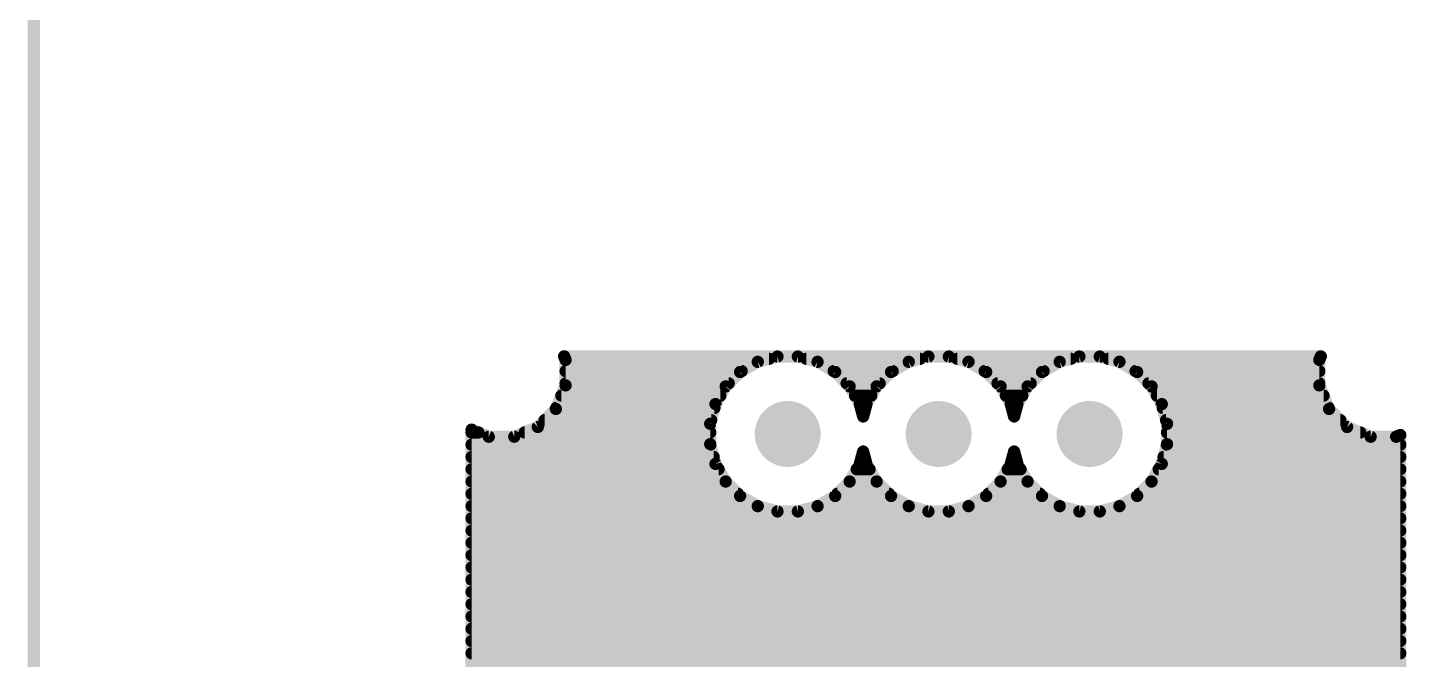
# Model space of a CAD drawing. Extents: x 0 to 141, y 0 to 150.
# Drawn here: x 0.3 to 45.97, y 54.25 to 75.18 of the extents above; entities that cross this region are included whole.
import ezdxf

# ---------------------------------------------------------------- set-up
doc = ezdxf.new("R2010")
doc.units = 0
for name, color, linetype in [('16', 175, 'CONTINUOUS'), ('17', 82, 'CONTINUOUS'), ('47', 253, 'CONTINUOUS')]:
    doc.layers.add(name, color=color, linetype=linetype)

# ---------------------------------------------------------------- blocks, each defined once
blk = doc.blocks.new('ROUNDP')
at = {"const_width": 0.5}
blk.add_lwpolyline([(0, -0.25, 1), (0, 0.25, 1), (0, -0.25)], format="xyb", dxfattribs=at)

msp = doc.modelspace()

# ---------------------------------------------------------------- linework, layer by layer
at = {"layer": '16', "const_width": 0.4064}
for points in [[(18.1252, 64.1763), (18.077, 64.2928)], [(18.077, 64.2928), (43.137, 64.2928)], [(18.1108, 64.2112), (24.8579, 64.2112)], [(25.1423, 64.2874), (24.4898, 64.1126)], [(25.8177, 64.2874), (25.1423, 64.2874)], [(26.4702, 64.1126), (25.8177, 64.2874)], [(26.1021, 64.2112), (29.8579, 64.2112)], [(30.1423, 64.2874), (29.4898, 64.1126)], [(30.8177, 64.2874), (30.1423, 64.2874)], [(31.4702, 64.1126), (30.8177, 64.2874)], [(31.1021, 64.2112), (34.8579, 64.2112)], [(35.1423, 64.2874), (34.4898, 64.1126)], [(35.8177, 64.2874), (35.1423, 64.2874)], [(36.4702, 64.1126), (35.8177, 64.2874)], [(36.1021, 64.2112), (43.1032, 64.2112)], [(43.137, 64.2928), (43.0888, 64.1763)], [(18.1252, 63.3317), (18.1252, 64.1763)], [(18.1252, 63.8048), (23.9567, 63.8048)], [(23.9048, 63.7748), (23.4272, 63.2972)], [(24.4898, 64.1126), (23.9048, 63.7748)], [(27.0552, 63.7748), (26.4702, 64.1126)], [(27.0033, 63.8048), (28.9567, 63.8048)], [(27.5328, 63.2972), (27.0552, 63.7748)], [(28.9048, 63.7748), (28.4272, 63.2972)], [(29.4898, 64.1126), (28.9048, 63.7748)], [(32.0552, 63.7748), (31.4702, 64.1126)], [(32.0033, 63.8048), (33.9567, 63.8048)], [(32.5328, 63.2972), (32.0552, 63.7748)], [(33.9048, 63.7748), (33.4272, 63.2972)], [(34.4898, 64.1126), (33.9048, 63.7748)], [(37.0552, 63.7748), (36.4702, 64.1126)], [(37.0033, 63.8048), (43.0888, 63.8048)], [(37.5328, 63.2972), (37.0552, 63.7748)], [(43.0888, 64.1763), (43.0888, 63.3317)], [(17.802, 62.5513), (18.1252, 63.3317)], [(18.1252, 63.3984), (23.5284, 63.3984)], [(23.4272, 63.2972), (23.0894, 62.7122)], [(27.4316, 63.3984), (28.5284, 63.3984)], [(27.8706, 62.7122), (27.5328, 63.2972)], [(28.4272, 63.2972), (28.0894, 62.7122)], [(32.4316, 63.3984), (33.5284, 63.3984)], [(32.8706, 62.7122), (32.5328, 63.2972)], [(33.4272, 63.2972), (33.0894, 62.7122)], [(37.4316, 63.3984), (43.0888, 63.3984)], [(37.8706, 62.7122), (37.5328, 63.2972)], [(43.0888, 63.3317), (43.412, 62.5513)], [(17.9845, 62.992), (23.251, 62.992)], [(27.709, 62.992), (28.251, 62.992)], [(32.709, 62.992), (33.251, 62.992)], [(37.709, 62.992), (43.2295, 62.992)], [(17.2047, 61.954), (17.802, 62.5513)], [(17.8162, 62.5856), (23.0555, 62.5856)], [(23.0894, 62.7122), (22.9146, 62.0597)], [(27.98, 62.3038), (27.8706, 62.7122)], [(27.9045, 62.5856), (28.0555, 62.5856)], [(28.0894, 62.7122), (27.98, 62.3038)], [(32.98, 62.3038), (32.8706, 62.7122)], [(32.9045, 62.5856), (33.0555, 62.5856)], [(33.0894, 62.7122), (32.98, 62.3038)], [(38.0454, 62.0597), (37.8706, 62.7122)], [(37.9045, 62.5856), (43.3978, 62.5856)], [(43.412, 62.5513), (44.0093, 61.954)], [(16.4243, 61.6308), (17.2047, 61.954)], [(17.4299, 62.1792), (22.9466, 62.1792)], [(22.9146, 62.0597), (22.9146, 61.3843)], [(38.0134, 62.1792), (43.7841, 62.1792)], [(38.0454, 61.3843), (38.0454, 62.0597)], [(44.0093, 61.954), (44.7897, 61.6308)], [(15.0112, 26.3002), (15.0112, 61.8663)], [(15.0112, 61.8663), (15.5797, 61.6308)], [(15.0112, 61.7728), (15.2369, 61.7728)], [(15.5797, 61.6308), (16.4243, 61.6308)], [(16.7671, 61.7728), (22.9146, 61.7728)], [(38.0454, 61.7728), (44.4468, 61.7728)], [(44.7897, 61.6308), (45.6343, 61.6308)], [(45.6343, 61.6308), (45.7708, 61.6873)], [(45.7708, 61.6873), (45.7708, 18.7255)], [(15.0112, 61.3664), (22.9194, 61.3664)], [(22.9146, 61.3843), (23.0894, 60.7318)], [(27.8706, 60.7318), (27.98, 61.1402)], [(27.98, 61.1402), (28.0894, 60.7318)], [(32.8706, 60.7318), (32.98, 61.1402)], [(32.98, 61.1402), (33.0894, 60.7318)], [(37.8706, 60.7318), (38.0454, 61.3843)], [(38.0406, 61.3664), (45.7708, 61.3664)], [(15.0112, 60.96), (23.0283, 60.96)], [(15.0112, 60.5536), (23.1923, 60.5536)], [(23.0894, 60.7318), (23.4272, 60.1468)], [(27.5328, 60.1468), (27.8706, 60.7318)], [(27.7677, 60.5536), (28.1923, 60.5536)], [(27.9317, 60.96), (28.0283, 60.96)], [(28.0894, 60.7318), (28.4272, 60.1468)], [(32.5328, 60.1468), (32.8706, 60.7318)], [(32.7677, 60.5536), (33.1923, 60.5536)], [(32.9317, 60.96), (33.0283, 60.96)], [(33.0894, 60.7318), (33.4272, 60.1468)], [(37.5328, 60.1468), (37.8706, 60.7318)], [(37.7677, 60.5536), (45.7708, 60.5536)], [(37.9317, 60.96), (45.7708, 60.96)], [(15.0112, 60.1472), (23.4269, 60.1472)], [(23.4272, 60.1468), (23.9048, 59.6692)], [(27.0552, 59.6692), (27.5328, 60.1468)], [(27.5331, 60.1472), (28.4269, 60.1472)], [(28.4272, 60.1468), (28.9048, 59.6692)], [(32.0552, 59.6692), (32.5328, 60.1468)], [(32.5331, 60.1472), (33.4269, 60.1472)], [(33.4272, 60.1468), (33.9048, 59.6692)], [(37.0552, 59.6692), (37.5328, 60.1468)], [(37.5331, 60.1472), (45.7708, 60.1472)], [(15.0112, 59.7408), (23.8332, 59.7408)], [(23.9048, 59.6692), (24.4898, 59.3314)], [(26.4702, 59.3314), (27.0552, 59.6692)], [(27.1268, 59.7408), (28.8332, 59.7408)], [(28.9048, 59.6692), (29.4898, 59.3314)], [(31.4702, 59.3314), (32.0552, 59.6692)], [(32.1268, 59.7408), (33.8332, 59.7408)], [(33.9048, 59.6692), (34.4898, 59.3314)], [(36.4702, 59.3314), (37.0552, 59.6692)], [(37.1268, 59.7408), (45.7708, 59.7408)], [(15.0112, 59.3344), (24.4846, 59.3344)], [(24.4898, 59.3314), (25.1423, 59.1566)], [(25.8177, 59.1566), (26.4702, 59.3314)], [(26.4754, 59.3344), (29.4846, 59.3344)], [(29.4898, 59.3314), (30.1423, 59.1566)], [(30.8177, 59.1566), (31.4702, 59.3314)], [(31.4754, 59.3344), (34.4846, 59.3344)], [(34.4898, 59.3314), (35.1423, 59.1566)], [(35.8177, 59.1566), (36.4702, 59.3314)], [(36.4754, 59.3344), (45.7708, 59.3344)], [(15.0112, 58.928), (45.7708, 58.928)], [(25.1423, 59.1566), (25.8177, 59.1566)], [(30.1423, 59.1566), (30.8177, 59.1566)], [(35.1423, 59.1566), (35.8177, 59.1566)], [(15.0112, 58.5216), (45.7708, 58.5216)], [(15.0112, 58.1152), (45.7708, 58.1152)], [(15.0112, 57.7088), (45.7708, 57.7088)], [(15.0112, 57.3024), (45.7708, 57.3024)], [(15.0112, 56.896), (45.7708, 56.896)], [(15.0112, 56.4896), (45.7708, 56.4896)], [(15.0112, 56.0832), (45.7708, 56.0832)], [(15.0112, 55.6768), (45.7708, 55.6768)], [(15.0112, 55.2704), (45.7708, 55.2704)], [(15.0112, 54.864), (45.7708, 54.864)], [(15.0112, 54.4576), (45.7708, 54.4576)], [(15.0112, 54.0512), (45.7708, 54.0512)]]:
    msp.add_lwpolyline(points, dxfattribs=at)
at = {"layer": '16', "const_width": 0.2032}
for points in [[(18.1708, 64.3317, 1), (17.9831, 64.2539)], [(18.077, 64.3944, 1), (18.077, 64.1912)], [(18.1108, 64.3128, 1), (18.1108, 64.1096)], [(24.8579, 64.1096, 1), (24.8579, 64.3128)], [(25.1423, 64.389, 1), (25.1423, 64.1858)], [(25.1686, 64.1893, 1), (25.116, 64.3855)], [(25.844, 64.3855, 1), (25.7914, 64.1893)], [(25.8177, 64.1858, 1), (25.8177, 64.389)], [(26.1021, 64.3128, 1), (26.1021, 64.1096)], [(29.8579, 64.1096, 1), (29.8579, 64.3128)], [(30.1423, 64.389, 1), (30.1423, 64.1858)], [(30.1686, 64.1893, 1), (30.116, 64.3855)], [(30.844, 64.3855, 1), (30.7914, 64.1893)], [(30.8177, 64.1858, 1), (30.8177, 64.389)], [(31.1021, 64.3128, 1), (31.1021, 64.1096)], [(34.8579, 64.1096, 1), (34.8579, 64.3128)], [(35.1423, 64.389, 1), (35.1423, 64.1858)], [(35.1686, 64.1893, 1), (35.116, 64.3855)], [(35.844, 64.3855, 1), (35.7914, 64.1893)], [(35.8177, 64.1858, 1), (35.8177, 64.389)], [(36.1021, 64.3128, 1), (36.1021, 64.1096)], [(43.2309, 64.2539, 1), (43.0432, 64.3317)], [(43.1032, 64.1096, 1), (43.1032, 64.3128)], [(43.137, 64.1912, 1), (43.137, 64.3944)], [(18.2268, 64.1763, 1), (18.0236, 64.1763)], [(18.1252, 63.9064, 1), (18.1252, 63.7032)], [(18.0313, 64.1374, 1), (18.2191, 64.2152)], [(23.854, 63.8628, 1), (23.9556, 63.6868)], [(23.9766, 63.703, 1), (23.833, 63.8467)], [(23.9567, 63.7032, 1), (23.9567, 63.9064)], [(24.4635, 64.2107, 1), (24.5161, 64.0144)], [(24.5406, 64.0246, 1), (24.439, 64.2006)], [(26.521, 64.2006, 1), (26.4194, 64.0246)], [(26.4439, 64.0144, 1), (26.4965, 64.2107)], [(27.0033, 63.9064, 1), (27.0033, 63.7032)], [(27.127, 63.8467, 1), (26.9833, 63.703)], [(27.0044, 63.6868, 1), (27.106, 63.8628)], [(28.854, 63.8628, 1), (28.9556, 63.6868)], [(28.9766, 63.703, 1), (28.833, 63.8467)], [(28.9567, 63.7032, 1), (28.9567, 63.9064)], [(29.4635, 64.2107, 1), (29.5161, 64.0144)], [(29.5406, 64.0246, 1), (29.439, 64.2006)], [(31.521, 64.2006, 1), (31.4194, 64.0246)], [(31.4439, 64.0144, 1), (31.4965, 64.2107)], [(32.0033, 63.9064, 1), (32.0033, 63.7032)], [(32.127, 63.8467, 1), (31.9833, 63.703)], [(32.0044, 63.6868, 1), (32.106, 63.8628)], [(33.854, 63.8628, 1), (33.9556, 63.6868)], [(33.9766, 63.703, 1), (33.833, 63.8467)], [(33.9567, 63.7032, 1), (33.9567, 63.9064)], [(34.4635, 64.2107, 1), (34.5161, 64.0144)], [(34.5406, 64.0246, 1), (34.439, 64.2006)], [(36.521, 64.2006, 1), (36.4194, 64.0246)], [(36.4439, 64.0144, 1), (36.4965, 64.2107)], [(37.0033, 63.9064, 1), (37.0033, 63.7032)], [(37.127, 63.8467, 1), (36.9833, 63.703)], [(37.0044, 63.6868, 1), (37.106, 63.8628)], [(43.1904, 64.1763, 1), (42.9872, 64.1763)], [(42.9949, 64.2152, 1), (43.1827, 64.1374)], [(43.0888, 63.7032, 1), (43.0888, 63.9064)], [(18.1252, 63.5, 1), (18.1252, 63.2968)], [(18.2191, 63.2928, 1), (18.0313, 63.3705)], [(23.5152, 63.2464, 1), (23.3392, 63.348)], [(23.5284, 63.2968, 1), (23.5284, 63.5)], [(27.4316, 63.5, 1), (27.4316, 63.2968)], [(27.6208, 63.348, 1), (27.4448, 63.2464)], [(28.5152, 63.2464, 1), (28.3392, 63.348)], [(28.5284, 63.2968, 1), (28.5284, 63.5)], [(32.4316, 63.5, 1), (32.4316, 63.2968)], [(32.6208, 63.348, 1), (32.4448, 63.2464)], [(33.5152, 63.2464, 1), (33.3392, 63.348)], [(33.5284, 63.2968, 1), (33.5284, 63.5)], [(37.4316, 63.5, 1), (37.4316, 63.2968)], [(37.6208, 63.348, 1), (37.4448, 63.2464)], [(43.1827, 63.3705, 1), (42.9949, 63.2928)], [(43.0888, 63.2968, 1), (43.0888, 63.5)], [(17.9845, 63.0936, 1), (17.9845, 62.8904)], [(18.0236, 63.3317, 1), (18.2268, 63.3317)], [(23.251, 62.8904, 1), (23.251, 63.0936)], [(23.3553, 63.369, 1), (23.499, 63.2253)], [(27.461, 63.2253, 1), (27.6047, 63.369)], [(27.709, 63.0936, 1), (27.709, 62.8904)], [(28.251, 62.8904, 1), (28.251, 63.0936)], [(28.3553, 63.369, 1), (28.499, 63.2253)], [(32.461, 63.2253, 1), (32.6047, 63.369)], [(32.709, 63.0936, 1), (32.709, 62.8904)], [(33.251, 62.8904, 1), (33.251, 63.0936)], [(33.3553, 63.369, 1), (33.499, 63.2253)], [(37.461, 63.2253, 1), (37.6047, 63.369)], [(37.709, 63.0936, 1), (37.709, 62.8904)], [(42.9872, 63.3317, 1), (43.1904, 63.3317)], [(43.2295, 62.8904, 1), (43.2295, 63.0936)], [(17.7081, 62.5902, 1), (17.8958, 62.5124)], [(17.8162, 62.6872, 1), (17.8162, 62.484)], [(17.8738, 62.4795, 1), (17.7301, 62.6231)], [(23.0014, 62.763, 1), (23.1774, 62.6614)], [(23.1876, 62.6859, 1), (22.9913, 62.7385)], [(23.0555, 62.484, 1), (23.0555, 62.6872)], [(27.9687, 62.7385, 1), (27.7724, 62.6859)], [(27.7826, 62.6614, 1), (27.9586, 62.763)], [(27.9045, 62.6872, 1), (27.9045, 62.484)], [(28.0014, 62.763, 1), (28.1774, 62.6614)], [(28.1876, 62.6859, 1), (27.9913, 62.7385)], [(28.0555, 62.484, 1), (28.0555, 62.6872)], [(32.9687, 62.7385, 1), (32.7724, 62.6859)], [(32.7826, 62.6614, 1), (32.9586, 62.763)], [(32.9045, 62.6872, 1), (32.9045, 62.484)], [(33.0014, 62.763, 1), (33.1774, 62.6614)], [(33.1876, 62.6859, 1), (32.9913, 62.7385)], [(33.0555, 62.484, 1), (33.0555, 62.6872)], [(37.9687, 62.7385, 1), (37.7724, 62.6859)], [(37.7826, 62.6614, 1), (37.9586, 62.763)], [(37.9045, 62.6872, 1), (37.9045, 62.484)], [(43.4839, 62.6231, 1), (43.3402, 62.4795)], [(43.3182, 62.5124, 1), (43.5059, 62.5902)], [(43.3978, 62.484, 1), (43.3978, 62.6872)], [(17.1329, 62.0259, 1), (17.2765, 61.8822)], [(17.2436, 61.8602, 1), (17.1658, 62.0479)], [(17.4299, 62.2808, 1), (17.4299, 62.0776)], [(23.0162, 62.0597, 1), (22.813, 62.0597)], [(22.8165, 62.086, 1), (23.0127, 62.0334)], [(22.9466, 62.0776, 1), (22.9466, 62.2808)], [(27.8819, 62.3301, 1), (28.0781, 62.2775)], [(27.8819, 62.2775, 1), (28.0781, 62.3301)], [(32.8819, 62.3301, 1), (33.0781, 62.2775)], [(32.8819, 62.2775, 1), (33.0781, 62.3301)], [(38.0134, 62.2808, 1), (38.0134, 62.0776)], [(38.147, 62.0597, 1), (37.9438, 62.0597)], [(37.9473, 62.0334, 1), (38.1435, 62.086)], [(43.7841, 62.0776, 1), (43.7841, 62.2808)], [(44.0482, 62.0479, 1), (43.9704, 61.8602)], [(43.9375, 61.8822, 1), (44.0811, 62.0259)], [(15.1128, 61.8663, 1), (14.9096, 61.8663)], [(15.0501, 61.9601, 1), (14.9723, 61.7724)], [(15.0112, 61.8744, 1), (15.0112, 61.6712)], [(15.2369, 61.6712, 1), (15.2369, 61.8744)], [(15.5797, 61.7324, 1), (15.5797, 61.5292)], [(15.5408, 61.5369, 1), (15.6185, 61.7247)], [(16.3855, 61.7247, 1), (16.4632, 61.5369)], [(16.4243, 61.5292, 1), (16.4243, 61.7324)], [(16.7671, 61.8744, 1), (16.7671, 61.6712)], [(22.9146, 61.6712, 1), (22.9146, 61.8744)], [(38.0454, 61.8744, 1), (38.0454, 61.6712)], [(44.4468, 61.6712, 1), (44.4468, 61.8744)], [(44.7897, 61.7324, 1), (44.7897, 61.5292)], [(44.7508, 61.5369, 1), (44.8285, 61.7247)], [(45.5954, 61.7247, 1), (45.6732, 61.5369)], [(45.6343, 61.5292, 1), (45.6343, 61.7324)], [(45.8724, 61.6873, 1), (45.6692, 61.6873)], [(45.8097, 61.5935, 1), (45.7319, 61.7812)], [(15.0112, 61.468, 1), (15.0112, 61.2648)], [(23.0127, 61.4106, 1), (22.8165, 61.358)], [(22.813, 61.3843, 1), (23.0162, 61.3843)], [(22.9194, 61.2648, 1), (22.9194, 61.468)], [(28.0781, 61.1665, 1), (27.8819, 61.1139)], [(28.0781, 61.1139, 1), (27.8819, 61.1665)], [(33.0781, 61.1665, 1), (32.8819, 61.1139)], [(33.0781, 61.1139, 1), (32.8819, 61.1665)], [(38.0406, 61.468, 1), (38.0406, 61.2648)], [(37.9438, 61.3843, 1), (38.147, 61.3843)], [(38.1435, 61.358, 1), (37.9473, 61.4106)], [(45.7708, 61.2648, 1), (45.7708, 61.468)], [(15.0112, 61.0616, 1), (15.0112, 60.8584)], [(15.0112, 60.6552, 1), (15.0112, 60.452)], [(23.1774, 60.7826, 1), (23.0014, 60.681)], [(22.9913, 60.7055, 1), (23.1876, 60.7581)], [(23.0283, 60.8584, 1), (23.0283, 61.0616)], [(23.1923, 60.452, 1), (23.1923, 60.6552)], [(27.7677, 60.6552, 1), (27.7677, 60.452)], [(27.7724, 60.7581, 1), (27.9687, 60.7055)], [(27.9586, 60.681, 1), (27.7826, 60.7826)], [(27.9317, 61.0616, 1), (27.9317, 60.8584)], [(28.1774, 60.7826, 1), (28.0014, 60.681)], [(27.9913, 60.7055, 1), (28.1876, 60.7581)], [(28.0283, 60.8584, 1), (28.0283, 61.0616)], [(28.1923, 60.452, 1), (28.1923, 60.6552)], [(32.7677, 60.6552, 1), (32.7677, 60.452)], [(32.7724, 60.7581, 1), (32.9687, 60.7055)], [(32.9586, 60.681, 1), (32.7826, 60.7826)], [(32.9317, 61.0616, 1), (32.9317, 60.8584)], [(33.1774, 60.7826, 1), (33.0014, 60.681)], [(32.9913, 60.7055, 1), (33.1876, 60.7581)], [(33.0283, 60.8584, 1), (33.0283, 61.0616)], [(33.1923, 60.452, 1), (33.1923, 60.6552)], [(37.7677, 60.6552, 1), (37.7677, 60.452)], [(37.7724, 60.7581, 1), (37.9687, 60.7055)], [(37.9586, 60.681, 1), (37.7826, 60.7826)], [(37.9317, 61.0616, 1), (37.9317, 60.8584)], [(45.7708, 60.8584, 1), (45.7708, 61.0616)], [(45.7708, 60.452, 1), (45.7708, 60.6552)], [(15.0112, 60.2488, 1), (15.0112, 60.0456)], [(23.499, 60.2186, 1), (23.3553, 60.075)], [(23.3392, 60.096, 1), (23.5152, 60.1976)], [(23.4269, 60.0456, 1), (23.4269, 60.2488)], [(27.4448, 60.1976, 1), (27.6208, 60.096)], [(27.5331, 60.2488, 1), (27.5331, 60.0456)], [(27.6047, 60.075, 1), (27.461, 60.2186)], [(28.499, 60.2186, 1), (28.3553, 60.075)], [(28.3392, 60.096, 1), (28.5152, 60.1976)], [(28.4269, 60.0456, 1), (28.4269, 60.2488)], [(32.4448, 60.1976, 1), (32.6208, 60.096)], [(32.5331, 60.2488, 1), (32.5331, 60.0456)], [(32.6047, 60.075, 1), (32.461, 60.2186)], [(33.499, 60.2186, 1), (33.3553, 60.075)], [(33.3392, 60.096, 1), (33.5152, 60.1976)], [(33.4269, 60.0456, 1), (33.4269, 60.2488)], [(37.4448, 60.1976, 1), (37.6208, 60.096)], [(37.5331, 60.2488, 1), (37.5331, 60.0456)], [(37.6047, 60.075, 1), (37.461, 60.2186)], [(45.7708, 60.0456, 1), (45.7708, 60.2488)], [(15.0112, 59.8424, 1), (15.0112, 59.6392)], [(23.9556, 59.7572, 1), (23.854, 59.5812)], [(23.833, 59.5973, 1), (23.9766, 59.741)], [(23.8332, 59.6392, 1), (23.8332, 59.8424)], [(26.9833, 59.741, 1), (27.127, 59.5973)], [(27.106, 59.5812, 1), (27.0044, 59.7572)], [(27.1268, 59.8424, 1), (27.1268, 59.6392)], [(28.9556, 59.7572, 1), (28.854, 59.5812)], [(28.833, 59.5973, 1), (28.9766, 59.741)], [(28.8332, 59.6392, 1), (28.8332, 59.8424)], [(31.9833, 59.741, 1), (32.127, 59.5973)], [(32.106, 59.5812, 1), (32.0044, 59.7572)], [(32.1268, 59.8424, 1), (32.1268, 59.6392)], [(33.9556, 59.7572, 1), (33.854, 59.5812)], [(33.833, 59.5973, 1), (33.9766, 59.741)], [(33.8332, 59.6392, 1), (33.8332, 59.8424)], [(36.9833, 59.741, 1), (37.127, 59.5973)], [(37.106, 59.5812, 1), (37.0044, 59.7572)], [(37.1268, 59.8424, 1), (37.1268, 59.6392)], [(45.7708, 59.6392, 1), (45.7708, 59.8424)], [(15.0112, 59.436, 1), (15.0112, 59.2328)], [(24.5161, 59.4296, 1), (24.4635, 59.2333)], [(24.439, 59.2434, 1), (24.5406, 59.4194)], [(24.4846, 59.2328, 1), (24.4846, 59.436)], [(26.4194, 59.4194, 1), (26.521, 59.2434)], [(26.4754, 59.436, 1), (26.4754, 59.2328)], [(26.4965, 59.2333, 1), (26.4439, 59.4296)], [(29.5161, 59.4296, 1), (29.4635, 59.2333)], [(29.439, 59.2434, 1), (29.5406, 59.4194)], [(29.4846, 59.2328, 1), (29.4846, 59.436)], [(31.4194, 59.4194, 1), (31.521, 59.2434)], [(31.4754, 59.436, 1), (31.4754, 59.2328)], [(31.4965, 59.2333, 1), (31.4439, 59.4296)], [(34.5161, 59.4296, 1), (34.4635, 59.2333)], [(34.439, 59.2434, 1), (34.5406, 59.4194)], [(34.4846, 59.2328, 1), (34.4846, 59.436)], [(36.4194, 59.4194, 1), (36.521, 59.2434)], [(36.4754, 59.436, 1), (36.4754, 59.2328)], [(36.4965, 59.2333, 1), (36.4439, 59.4296)], [(45.7708, 59.2328, 1), (45.7708, 59.436)], [(15.0112, 59.0296, 1), (15.0112, 58.8264)], [(25.1423, 59.2582, 1), (25.1423, 59.055)], [(25.116, 59.0585, 1), (25.1686, 59.2547)], [(25.7914, 59.2547, 1), (25.844, 59.0585)], [(25.8177, 59.055, 1), (25.8177, 59.2582)], [(30.1423, 59.2582, 1), (30.1423, 59.055)], [(30.116, 59.0585, 1), (30.1686, 59.2547)], [(30.7914, 59.2547, 1), (30.844, 59.0585)], [(30.8177, 59.055, 1), (30.8177, 59.2582)], [(35.1423, 59.2582, 1), (35.1423, 59.055)], [(35.116, 59.0585, 1), (35.1686, 59.2547)], [(35.7914, 59.2547, 1), (35.844, 59.0585)], [(35.8177, 59.055, 1), (35.8177, 59.2582)], [(45.7708, 58.8264, 1), (45.7708, 59.0296)], [(15.0112, 58.6232, 1), (15.0112, 58.42)], [(45.7708, 58.42, 1), (45.7708, 58.6232)], [(15.0112, 58.2168, 1), (15.0112, 58.0136)], [(45.7708, 58.0136, 1), (45.7708, 58.2168)], [(15.0112, 57.8104, 1), (15.0112, 57.6072)], [(45.7708, 57.6072, 1), (45.7708, 57.8104)], [(15.0112, 57.404, 1), (15.0112, 57.2008)], [(15.0112, 56.9976, 1), (15.0112, 56.7944)], [(45.7708, 57.2008, 1), (45.7708, 57.404)], [(45.7708, 56.7944, 1), (45.7708, 56.9976)], [(15.0112, 56.5912, 1), (15.0112, 56.388)], [(45.7708, 56.388, 1), (45.7708, 56.5912)], [(15.0112, 56.1848, 1), (15.0112, 55.9816)], [(45.7708, 55.9816, 1), (45.7708, 56.1848)], [(15.0112, 55.7784, 1), (15.0112, 55.5752)], [(45.7708, 55.5752, 1), (45.7708, 55.7784)], [(15.0112, 55.372, 1), (15.0112, 55.1688)], [(45.7708, 55.1688, 1), (45.7708, 55.372)], [(15.0112, 54.9656, 1), (15.0112, 54.7624)], [(45.7708, 54.7624, 1), (45.7708, 54.9656)], [(15.0112, 54.5592, 1), (15.0112, 54.356)], [(45.7708, 54.356, 1), (45.7708, 54.5592)]]:
    msp.add_lwpolyline(points, format="xyb", dxfattribs=at)
at = {"layer": '47', "const_width": 0.4064}
msp.add_lwpolyline([(0.508, 0.508), (0.508, 149.86)], dxfattribs=at)

# ---------------------------------------------------------------- block references
at = {"layer": '17', "xscale": 2.1844, "yscale": 2.1844, "rotation": 180}
for p in [(25.48, 61.722), (30.48, 61.722), (35.48, 61.722)]:
    msp.add_blockref('ROUNDP', p, dxfattribs=at)

doc.saveas('drawing.dxf')
